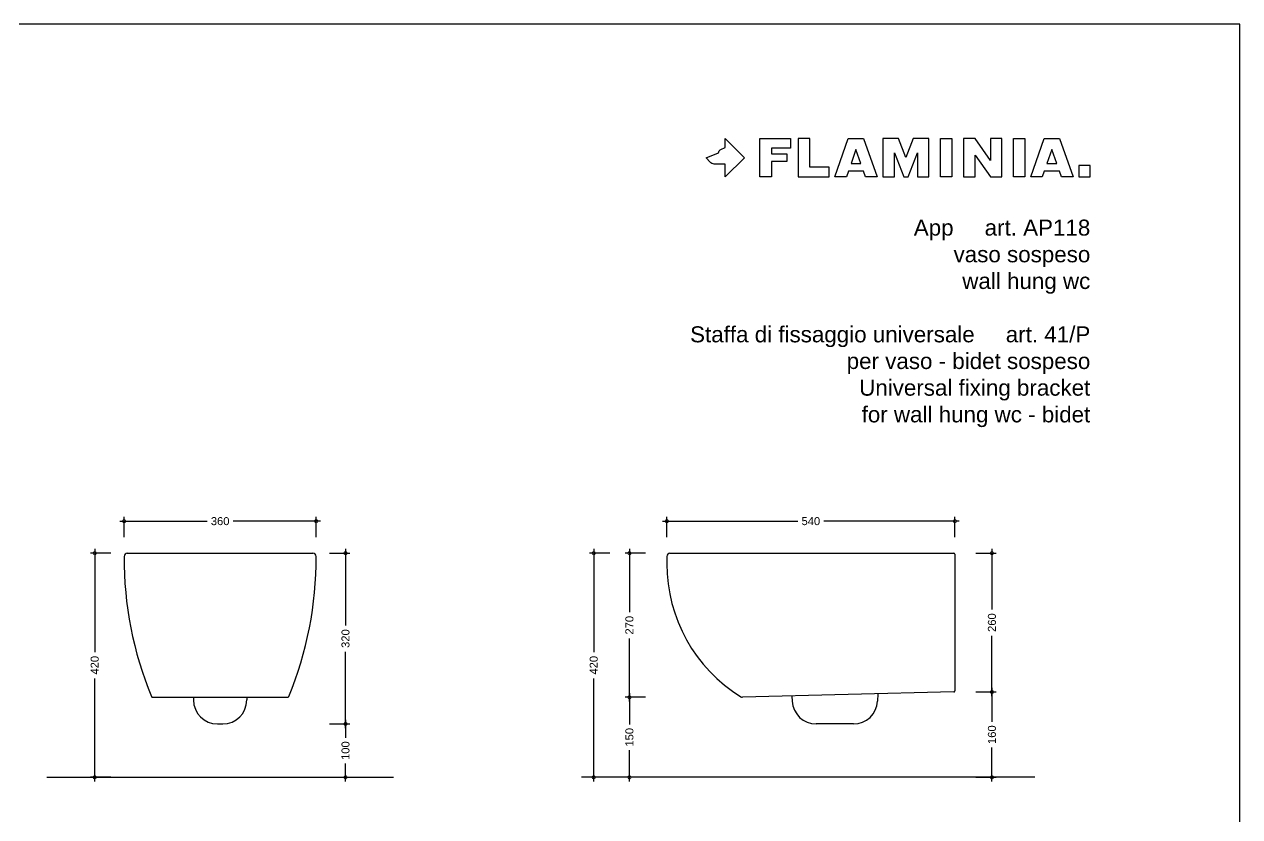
# Model space of a CAD drawing. Header units: millimetres. Extents: x 0 to 4200, y 0 to 2970.
# Drawn here: x 1922 to 4200, y 1485 to 2970 of the extents above; entities that cross this region are included whole.
import ezdxf
from ezdxf.enums import TextEntityAlignment as Align

# ---------------------------------------------------------------- set-up
doc = ezdxf.new("R2010")
doc.units = ezdxf.units.MM
for name, color, linetype in [('FLM_Ceramica', 7, 'Continuous'), ('FLM_Logo', 7, 'Continuous'), ('FLM_Quote', 3, 'Continuous'), ('FLM_Sqd', 2, 'Continuous'), ('FLM_Terra', 4, 'Continuous'), ('FLM_Testi', 7, 'Continuous')]:
    doc.layers.add(name, color=color, linetype=linetype)
doc.styles.add('FLM_Ind', font='arial.ttf', dxfattribs={"height": 30})
doc.styles.add('FLM_Quote', font='arial.ttf')
doc.dimstyles.new('FLM_Q1', dxfattribs={"dimtxt": 15, "dimasz": 12, "dimexe": 8, "dimexo": 0, "dimgap": 8, "dimtad": 0, "dimdec": 0, "dimzin": 0, "dimdsep": 46, "dimtxsty": 'FLM_Quote', "dimblk": 'DOTSMALL', "dimcen": 0, "dimdle": 8, "dimclrt": 7, "dimadec": 0, "dimazin": 0, "dimtfac": 1, "dimtdec": 0, "dimtofl": 0, "dimtmove": 1, "dimatfit": 3, "dimldrblk": 'DOTSMALL', "dimfxl": 30, "dimfxlon": 1, "dimtolj": 1, "dimtzin": 0, "dimlwd": -1, "dimarcsym": 0})

# ---------------------------------------------------------------- blocks, each defined once
blk = doc.blocks.new('FLM_LOGO')
at = {"layer": 'FLM_Logo'}
blk.add_lwpolyline([(36, -11.8), (15.1, -11.8, -0.20898), (7.5, -8.5), (0, 0), (23.1, 9.3), (23.7, 11.2, -0.212935), (27.7, 15.5), (36, 19), (36, 36), (72, 0), (36, -36)], format="xyb", close=True, dxfattribs=at)
for points in [[(100.8, -36), (100.8, 36), (158.4, 36), (158.4, 18), (122.4, 18), (122.4, 7.2), (151.2, 7.2), (151.2, -7.2), (122.4, -7.2), (122.4, -36), (100.8, -36)], [(172.8, 36), (172.8, -36), (230.4, -36), (230.4, -18), (194.4, -18), (194.4, -7.2), (194.4, -7.2), (194.4, 7.2), (194.4, 7.2), (194.4, 36), (172.8, 36)]]:
    blk.add_lwpolyline(points, dxfattribs=at)
for points in [[(298.8, -36), (295, -25.2), (266.6, -25.2), (262.8, -36), (241.2, -36), (266.4, 36), (295.2, 36), (320.4, -36)], [(331.2, -36), (352.8, -36), (352.8, 9), (370.4, -36), (378.4, -36), (396, 9), (396, -36), (417.6, -36), (417.6, 36), (388.3, 36), (374.4, 0.6), (360.5, 36), (331.2, 36)], [(439.2, 36), (460.8, 36), (460.8, -36), (439.2, -36), (439.2, 36)], [(482.4, 36), (482.4, -36), (504, -36), (504, 5), (532.8, -36), (554.4, -36), (554.4, 36), (532.8, 36), (532.8, -5), (504, 36)], [(576, 36), (597.6, 36), (597.6, -36), (576, -36), (576, 36)], [(666, -36), (662.2, -25.2), (633.8, -25.2), (630, -36), (608.4, -36), (633.6, 36), (662.4, 36), (687.6, -36)], [(271.6, -10.8), (290, -10.8), (280.8, 15.4)], [(638.8, -10.8), (657.2, -10.8), (648, 15.4)], [(698.4, -36), (720, -36), (720, -14.4), (698.4, -14.4)]]:
    blk.add_lwpolyline(points, close=True, dxfattribs=at)
blk = doc.blocks.new('_DotSmall')
at = {"color": 0, "linetype": 'ByBlock', "const_width": 0.5}
blk.add_lwpolyline([(-0.0625, 0, 1), (0.0625, 0, 1)], format="xyb", close=True, dxfattribs=at)
blk = doc.blocks.new('*D12')
at = {"layer": 'Defpoints', "color": 0, "transparency": 16777216}
for p in [(3390.3, 1978.8), (2989.4, 1558.8), (3391.3, 1558.8)]:
    blk.add_point(p, dxfattribs=at)
at = {"layer": 'FLM_Quote', "color": 0, "transparency": 16777216}
for p, q in [((2989.4, 1986.8), (2989.4, 1793.6)), ((2989.4, 1550.8), (2989.4, 1743.9))]:
    blk.add_line(p, q, dxfattribs=at)
at = {"layer": 'FLM_Quote', "color": 0, "lineweight": -2, "transparency": 16777216}
for p, q in [((3019.4, 1978.8), (2981.4, 1978.8)), ((3019.4, 1558.8), (2981.4, 1558.8))]:
    blk.add_line(p, q, dxfattribs=at)
at = {"layer": 'FLM_Quote', "color": 0, "transparency": 16777216, "xscale": 12, "yscale": 12, "zscale": 12}
for p, rotation in [((2989.4, 1978.8), 90), ((2989.4, 1558.8), 270)]:
    blk.add_blockref('_DotSmall', p, dxfattribs=dict(at, rotation=rotation))
at = {"layer": 'FLM_Quote', "color": 7, "transparency": 16777216, "insert": (2989.4, 1768.8), "char_height": 15, "attachment_point": 5, "rotation": 90, "style": 'FLM_Quote'}
blk.add_mtext('\\A1;420', dxfattribs=at)
blk = doc.blocks.new('*D13')
at = {"layer": 'Defpoints', "color": 0, "transparency": 16777216}
for p in [(3390.3, 1978.8), (3056.3, 1708.8), (3268.2, 1708.8)]:
    blk.add_point(p, dxfattribs=at)
at = {"layer": 'FLM_Quote', "color": 0, "transparency": 16777216}
for p, q in [((3056.3, 1986.8), (3056.3, 1868.5)), ((3056.3, 1700.8), (3056.3, 1819.1))]:
    blk.add_line(p, q, dxfattribs=at)
at = {"layer": 'FLM_Quote', "color": 0, "lineweight": -2, "transparency": 16777216}
for p, q in [((3086.3, 1978.8), (3048.3, 1978.8)), ((3086.3, 1708.8), (3048.3, 1708.8))]:
    blk.add_line(p, q, dxfattribs=at)
at = {"layer": 'FLM_Quote', "color": 0, "transparency": 16777216, "xscale": 12, "yscale": 12, "zscale": 12}
for p, rotation in [((3056.3, 1978.8), 90), ((3056.3, 1708.8), 270)]:
    blk.add_blockref('_DotSmall', p, dxfattribs=dict(at, rotation=rotation))
at = {"layer": 'FLM_Quote', "color": 7, "transparency": 16777216, "insert": (3056.3, 1843.8), "char_height": 15, "attachment_point": 5, "rotation": 90, "style": 'FLM_Quote'}
blk.add_mtext('\\A1;270', dxfattribs=at)
blk = doc.blocks.new('*D14')
at = {"layer": 'Defpoints', "color": 0, "transparency": 16777216}
for p in [(3666.3, 2038.8), (3126.3, 1972.8), (3666.3, 1843.8)]:
    blk.add_point(p, dxfattribs=at)
at = {"layer": 'FLM_Quote', "color": 0, "transparency": 16777216}
for p, q in [((3118.3, 2038.8), (3371.8, 2038.8)), ((3674.3, 2038.8), (3420.9, 2038.8))]:
    blk.add_line(p, q, dxfattribs=at)
at = {"layer": 'FLM_Quote', "color": 0, "lineweight": -2, "transparency": 16777216}
for p, q in [((3126.3, 2008.8), (3126.3, 2046.8)), ((3666.3, 2008.8), (3666.3, 2046.8))]:
    blk.add_line(p, q, dxfattribs=at)
at = {"layer": 'FLM_Quote', "color": 0, "transparency": 16777216, "xscale": 12, "yscale": 12, "zscale": 12, "rotation": 180}
blk.add_blockref('_DotSmall', (3126.3, 2038.8), dxfattribs=at)
at = {"layer": 'FLM_Quote', "color": 0, "transparency": 16777216, "xscale": 12, "yscale": 12, "zscale": 12}
blk.add_blockref('_DotSmall', (3666.3, 2038.8), dxfattribs=at)
at = {"layer": 'FLM_Quote', "color": 7, "transparency": 16777216, "insert": (3396.3, 2038.8), "char_height": 15, "attachment_point": 5, "style": 'FLM_Quote'}
blk.add_mtext('\\A1;540', dxfattribs=at)
blk = doc.blocks.new('*D15')
at = {"layer": 'Defpoints', "color": 0, "transparency": 16777216}
for p in [(2469.2, 2038.8), (2109.2, 1972.8), (2469.2, 1968.8)]:
    blk.add_point(p, dxfattribs=at)
at = {"layer": 'FLM_Quote', "color": 0, "transparency": 16777216}
for p, q in [((2101.2, 2038.8), (2264.7, 2038.8)), ((2477.2, 2038.8), (2313.7, 2038.8))]:
    blk.add_line(p, q, dxfattribs=at)
at = {"layer": 'FLM_Quote', "color": 0, "lineweight": -2, "transparency": 16777216}
for p, q in [((2109.2, 2008.8), (2109.2, 2046.8)), ((2469.2, 2008.8), (2469.2, 2046.8))]:
    blk.add_line(p, q, dxfattribs=at)
at = {"layer": 'FLM_Quote', "color": 0, "transparency": 16777216, "xscale": 12, "yscale": 12, "zscale": 12, "rotation": 180}
blk.add_blockref('_DotSmall', (2109.2, 2038.8), dxfattribs=at)
at = {"layer": 'FLM_Quote', "color": 0, "transparency": 16777216, "xscale": 12, "yscale": 12, "zscale": 12}
blk.add_blockref('_DotSmall', (2469.2, 2038.8), dxfattribs=at)
at = {"layer": 'FLM_Quote', "color": 7, "transparency": 16777216, "insert": (2289.2, 2038.8), "char_height": 15, "attachment_point": 5, "style": 'FLM_Quote'}
blk.add_mtext('\\A1;360', dxfattribs=at)
blk = doc.blocks.new('*D16')
at = {"layer": 'Defpoints', "color": 0, "transparency": 16777216}
for p in [(2289.2, 1978.8), (2289.2, 1658.8), (2524.2, 1658.8)]:
    blk.add_point(p, dxfattribs=at)
at = {"layer": 'FLM_Quote', "color": 0, "transparency": 16777216}
for p, q in [((2524.2, 1986.8), (2524.2, 1843.3)), ((2524.2, 1650.8), (2524.2, 1794.2))]:
    blk.add_line(p, q, dxfattribs=at)
at = {"layer": 'FLM_Quote', "color": 0, "lineweight": -2, "transparency": 16777216}
for p, q in [((2494.2, 1978.8), (2532.2, 1978.8)), ((2494.2, 1658.8), (2532.2, 1658.8))]:
    blk.add_line(p, q, dxfattribs=at)
at = {"layer": 'FLM_Quote', "color": 0, "transparency": 16777216, "xscale": 12, "yscale": 12, "zscale": 12}
for p, rotation in [((2524.2, 1978.8), 90), ((2524.2, 1658.8), 270)]:
    blk.add_blockref('_DotSmall', p, dxfattribs=dict(at, rotation=rotation))
at = {"layer": 'FLM_Quote', "color": 7, "transparency": 16777216, "insert": (2524.2, 1818.8), "char_height": 15, "attachment_point": 5, "rotation": 90, "style": 'FLM_Quote'}
blk.add_mtext('\\A1;320', dxfattribs=at)
blk = doc.blocks.new('*D34')
at = {"layer": 'Defpoints', "color": 0, "transparency": 16777216}
for p in [(2289.2, 1978.8), (2054.2, 1558.8), (2289.2, 1558.8)]:
    blk.add_point(p, dxfattribs=at)
at = {"layer": 'FLM_Quote', "color": 0, "transparency": 16777216}
for p, q in [((2054.2, 1986.8), (2054.2, 1793.6)), ((2054.2, 1550.8), (2054.2, 1743.9))]:
    blk.add_line(p, q, dxfattribs=at)
at = {"layer": 'FLM_Quote', "color": 0, "lineweight": -2, "transparency": 16777216}
for p, q in [((2084.2, 1978.8), (2046.2, 1978.8)), ((2084.2, 1558.8), (2046.2, 1558.8))]:
    blk.add_line(p, q, dxfattribs=at)
at = {"layer": 'FLM_Quote', "color": 0, "transparency": 16777216, "xscale": 12, "yscale": 12, "zscale": 12}
for p, rotation in [((2054.2, 1978.8), 90), ((2054.2, 1558.8), 270)]:
    blk.add_blockref('_DotSmall', p, dxfattribs=dict(at, rotation=rotation))
at = {"layer": 'FLM_Quote', "color": 7, "transparency": 16777216, "insert": (2054.2, 1768.8), "char_height": 15, "attachment_point": 5, "rotation": 90, "style": 'FLM_Quote'}
blk.add_mtext('\\A1;420', dxfattribs=at)
blk = doc.blocks.new('*D29')
at = {"layer": 'Defpoints', "color": 0, "transparency": 16777216}
for p in [(2289.2, 1658.8), (2289.2, 1558.8), (2524.2, 1558.8)]:
    blk.add_point(p, dxfattribs=at)
at = {"layer": 'FLM_Quote', "color": 0, "transparency": 16777216}
for p, q in [((2524.2, 1666.8), (2524.2, 1632.6)), ((2524.2, 1550.8), (2524.2, 1584.9))]:
    blk.add_line(p, q, dxfattribs=at)
at = {"layer": 'FLM_Quote', "color": 0, "lineweight": -2, "transparency": 16777216}
for p, q in [((2494.2, 1658.8), (2532.2, 1658.8)), ((2494.2, 1558.8), (2532.2, 1558.8))]:
    blk.add_line(p, q, dxfattribs=at)
at = {"layer": 'FLM_Quote', "color": 0, "transparency": 16777216, "xscale": 12, "yscale": 12, "zscale": 12}
for p, rotation in [((2524.2, 1658.8), 90), ((2524.2, 1558.8), 270)]:
    blk.add_blockref('_DotSmall', p, dxfattribs=dict(at, rotation=rotation))
at = {"layer": 'FLM_Quote', "color": 7, "transparency": 16777216, "insert": (2524.2, 1608.8), "char_height": 15, "attachment_point": 5, "rotation": 90, "style": 'FLM_Quote'}
blk.add_mtext('\\A1;100', dxfattribs=at)
blk = doc.blocks.new('*D36')
at = {"layer": 'Defpoints', "color": 0, "transparency": 16777216}
for p in [(3268.2, 1708.8), (3056.3, 1558.8), (3391.3, 1558.8)]:
    blk.add_point(p, dxfattribs=at)
at = {"layer": 'FLM_Quote', "color": 0, "lineweight": -2, "transparency": 16777216}
for p, q in [((3086.3, 1708.8), (3048.3, 1708.8)), ((3086.3, 1558.8), (3048.3, 1558.8))]:
    blk.add_line(p, q, dxfattribs=at)
at = {"layer": 'FLM_Quote', "color": 0, "transparency": 16777216}
for p, q in [((3056.3, 1716.8), (3056.3, 1657.6)), ((3056.3, 1550.8), (3056.3, 1609.9))]:
    blk.add_line(p, q, dxfattribs=at)
at = {"layer": 'FLM_Quote', "color": 0, "transparency": 16777216, "xscale": 12, "yscale": 12, "zscale": 12}
for p, rotation in [((3056.3, 1708.8), 90), ((3056.3, 1558.8), 270)]:
    blk.add_blockref('_DotSmall', p, dxfattribs=dict(at, rotation=rotation))
at = {"layer": 'FLM_Quote', "color": 7, "transparency": 16777216, "insert": (3056.3, 1633.8), "char_height": 15, "attachment_point": 5, "rotation": 90, "style": 'FLM_Quote'}
blk.add_mtext('\\A1;150', dxfattribs=at)
blk = doc.blocks.new('*D44')
at = {"layer": 'Defpoints', "color": 0, "transparency": 16777216}
for p in [(3664.3, 1978.8), (3664.4, 1718.7), (3735.7, 1718.7)]:
    blk.add_point(p, dxfattribs=at)
at = {"layer": 'FLM_Quote', "color": 0, "transparency": 16777216}
for p, q in [((3735.7, 1986.8), (3735.7, 1873.4)), ((3735.7, 1710.7), (3735.7, 1824.1))]:
    blk.add_line(p, q, dxfattribs=at)
at = {"layer": 'FLM_Quote', "color": 0, "lineweight": -2, "transparency": 16777216}
for p, q in [((3705.7, 1978.8), (3743.7, 1978.8)), ((3705.7, 1718.7), (3743.7, 1718.7))]:
    blk.add_line(p, q, dxfattribs=at)
at = {"layer": 'FLM_Quote', "color": 0, "transparency": 16777216, "xscale": 12, "yscale": 12, "zscale": 12}
for p, rotation in [((3735.7, 1978.8), 90), ((3735.7, 1718.7), 270)]:
    blk.add_blockref('_DotSmall', p, dxfattribs=dict(at, rotation=rotation))
at = {"layer": 'FLM_Quote', "color": 7, "transparency": 16777216, "insert": (3735.7, 1848.7), "char_height": 15, "attachment_point": 5, "rotation": 90, "style": 'FLM_Quote'}
blk.add_mtext('\\A1;260', dxfattribs=at)
blk = doc.blocks.new('*D45')
at = {"layer": 'Defpoints', "color": 0, "transparency": 16777216}
for p in [(3664.4, 1718.7), (3391.3, 1558.8), (3735.7, 1558.8)]:
    blk.add_point(p, dxfattribs=at)
at = {"layer": 'FLM_Quote', "color": 0, "lineweight": -2, "transparency": 16777216}
for p, q in [((3705.7, 1718.7), (3743.7, 1718.7)), ((3705.7, 1558.8), (3743.7, 1558.8))]:
    blk.add_line(p, q, dxfattribs=at)
at = {"layer": 'FLM_Quote', "color": 0, "transparency": 16777216}
for p, q in [((3735.7, 1726.7), (3735.7, 1662.6)), ((3735.7, 1550.8), (3735.7, 1614.9))]:
    blk.add_line(p, q, dxfattribs=at)
at = {"layer": 'FLM_Quote', "color": 0, "transparency": 16777216, "xscale": 12, "yscale": 12, "zscale": 12}
for p, rotation in [((3735.7, 1718.7), 90), ((3735.7, 1558.8), 270)]:
    blk.add_blockref('_DotSmall', p, dxfattribs=dict(at, rotation=rotation))
at = {"layer": 'FLM_Quote', "color": 7, "transparency": 16777216, "insert": (3735.7, 1638.7), "char_height": 15, "attachment_point": 5, "rotation": 90, "style": 'FLM_Quote'}
blk.add_mtext('\\A1;160', dxfattribs=at)

msp = doc.modelspace()

# ---------------------------------------------------------------- linework, layer by layer
at = {"layer": 'FLM_Ceramica'}
for p, q in [((2115.2, 1978.8), (2463.2, 1978.8)), ((3126.3, 1972.8), (3126.3, 1958.8)), ((3132.3, 1978.8), (3664.3, 1978.8)), ((3666.3, 1976.8), (3666.3, 1720.7)), ((2162.5, 1708.8), (2415.9, 1708.8)), ((2239.2, 1708.8), (2239.2, 1703.8)), ((2339.2, 1708.8), (2339.2, 1703.8)), ((3664.4, 1718.7), (3268.2, 1708.8)), ((3360.9, 1711.1), (3361.4, 1701.5)), ((3522, 1715.1), (3521.3, 1701.5)), ((2284.2, 1658.8), (2294.2, 1658.8)), ((3476.3, 1658.8), (3406.3, 1658.8))]:
    msp.add_line(p, q, dxfattribs=at)
for centre, radius, start, end in [((2115.2, 1972.8), 6, 90, 179.6579), ((2785.2, 1968.8), 676, 179.6579, 202.5066), ((1793.2, 1968.8), 676, 337.4934, 0.3421), ((2463.2, 1972.8), 6, 0.3421, 90), ((3132.3, 1972.8), 6, 90, 180), ((3664.3, 1976.8), 2, 0, 90), ((3419.4, 1958.8), 293.1, 180, 238.1895), ((2162.5, 1710.8), 2, 202.5066, 270), ((2415.9, 1710.8), 2, 270, 337.4934), ((3268.1, 1714.8), 6, 238.1895, 271.4325), ((3664.3, 1720.7), 2, 271.4325, 0), ((2284.2, 1703.8), 45, 180, 270), ((2294.2, 1703.8), 45, 270, 0), ((3406.3, 1703.8), 45, 182.8378, 270), ((3476.3, 1703.8), 45, 270, 357.1622)]:
    msp.add_arc(centre, radius, start, end, dxfattribs=at)
at = {"layer": 'FLM_Sqd'}
msp.add_lwpolyline([(0, 0), (4200, 0), (4200, 2970), (0, 2970)], close=True, dxfattribs=at)
at = {"layer": 'FLM_Terra'}
for p, q in [((1964.2, 1558.8), (2614.2, 1558.8)), ((3816.3, 1558.8), (2966.3, 1558.8))]:
    msp.add_line(p, q, dxfattribs=at)

# ---------------------------------------------------------------- block references
at = {"layer": 'FLM_Logo'}
msp.add_blockref('FLM_LOGO', (3200, 2720), dxfattribs=at)

# ---------------------------------------------------------------- texts
at = {"layer": 'FLM_Testi', "style": 'FLM_Ind'}
for s, p in [('App     art. AP118', (3920, 2574)), ('vaso sospeso', (3920, 2524)), ('wall hung wc', (3920, 2474)), ('Staffa di fissaggio universale     art. 41/P', (3920, 2374)), ('per vaso - bidet sospeso', (3920, 2324)), ('Universal fixing bracket', (3920, 2274)), ('for wall hung wc - bidet', (3920, 2224))]:
    msp.add_text(s, height=30, dxfattribs=at).set_placement(p, align=Align.RIGHT)

# ---------------------------------------------------------------- dimensions: what is measured, and where the dimension line sits
at = {"layer": 'FLM_Quote'}
for base, p1, p2, picture, middle in [((2469.2, 2038.8), (2109.2, 1972.8), (2469.2, 1968.8), '*D15', (2289.2, 2038.8)), ((3666.3, 2038.8), (3126.3, 1972.8), (3666.3, 1843.8), '*D14', (3396.3, 2038.8))]:
    dim = msp.add_linear_dim(base=base, p1=p1, p2=p2, dimstyle='FLM_Q1', dxfattribs=at)
    dim.commit()
    dim.dimension.update_dxf_attribs({"geometry": picture, "text_midpoint": middle})
for base, p1, p2, picture, middle in [((2054.2, 1558.8), (2289.2, 1978.8), (2289.2, 1558.8), '*D34', (2054.2, 1768.8)), ((2524.2, 1658.8), (2289.2, 1978.8), (2289.2, 1658.8), '*D16', (2524.2, 1818.8)), ((2989.4, 1558.8), (3390.3, 1978.8), (3391.3, 1558.8), '*D12', (2989.4, 1768.8)), ((3056.3, 1708.8), (3390.3, 1978.8), (3268.2, 1708.8), '*D13', (3056.3, 1843.8)), ((3735.7, 1718.7), (3664.3, 1978.8), (3664.4, 1718.7), '*D44', (3735.7, 1848.7)), ((3056.3, 1558.8), (3268.2, 1708.8), (3391.3, 1558.8), '*D36', (3056.3, 1633.8)), ((3735.7, 1558.8), (3664.4, 1718.7), (3391.3, 1558.8), '*D45', (3735.7, 1638.7)), ((2524.2, 1558.8), (2289.2, 1658.8), (2289.2, 1558.8), '*D29', (2524.2, 1608.8))]:
    dim = msp.add_linear_dim(base=base, p1=p1, p2=p2, angle=90, dimstyle='FLM_Q1', dxfattribs=at)
    dim.commit()
    dim.dimension.update_dxf_attribs({"geometry": picture, "text_midpoint": middle})

doc.saveas('drawing.dxf')
